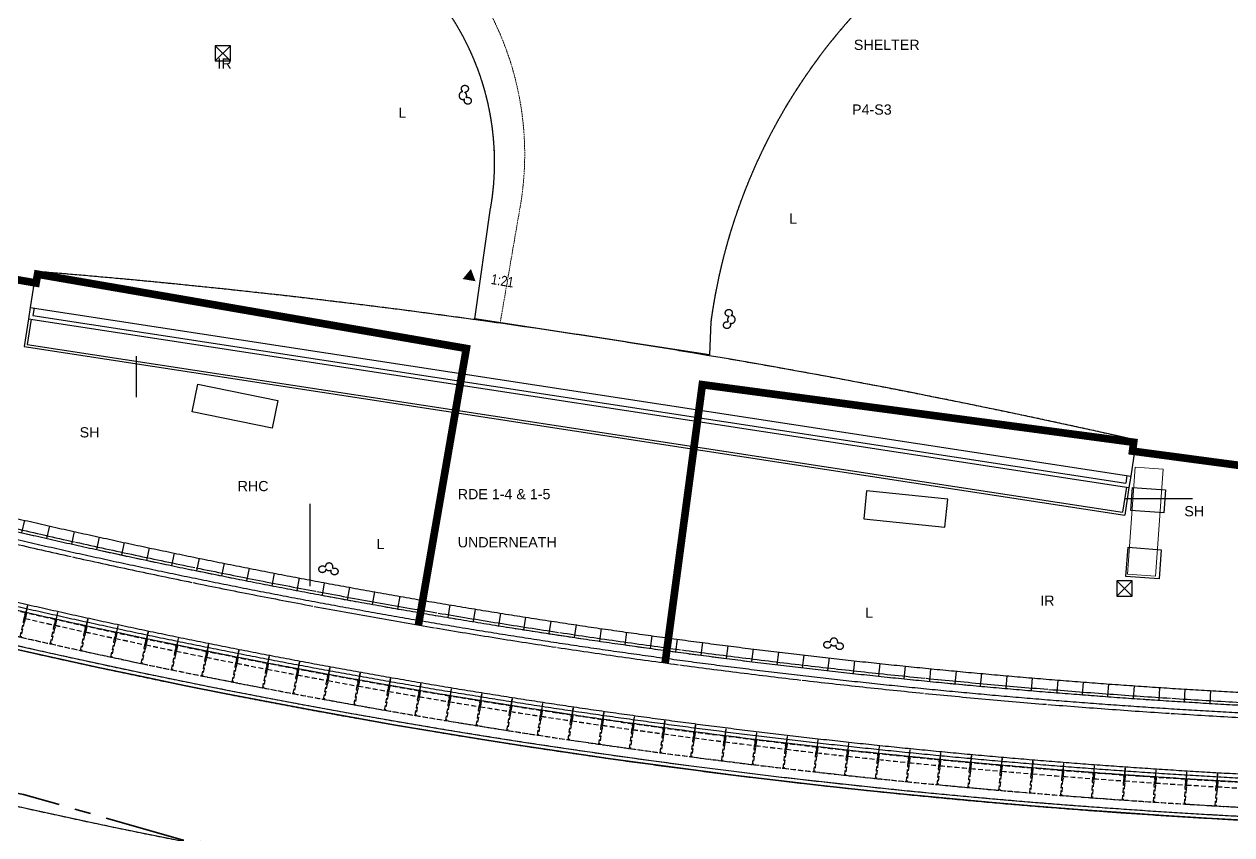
# Model space of a CAD drawing. Header units: millimetres. Extents: x 833576263 to 1668046980, y 817519639 to 1636103653.
# Drawn here: x 834085174 to 834132493, y 817772365 to 817804152 of the extents above; entities that cross this region are included whole.
import ezdxf

# ---------------------------------------------------------------- set-up
doc = ezdxf.new("R2010")
doc.units = ezdxf.units.MM
doc.header["$LTSCALE"] = 100
doc.header["$MEASUREMENT"] = 0
for name, pattern in [('C160$0$DASHED', [19.05, 12.7, -6.35]), ('C160$0$Hidden', [9.525, 6.35, -3.175]), ('R_P_Grid$0$CENTER', [50.8, 31.75, -6.35, 6.35, -6.35]), ('R_site$0$HIDDEN', [9.525, 6.35, -3.175]), ('R_Text for GBP from DLN$0$ACAD_ISO10W100', [18, 12, -3, 0, -3])]:
    doc.linetypes.add(name, pattern=pattern)
doc.layers.get('Defpoints').update_dxf_attribs({"color": 170})
for name, color, linetype in [('C160$0$+C160', 6, 'C160$0$Hidden'), ('C160$0$EVA', 1, 'C160$0$DASHED'), ('R_site$0$000-structure-b', 3, 'Continuous'), ('R_Text for GBP from DLN$0$base plan(mm)$0$DLN040__', 7, 'Continuous'), ('R_Text for GBP from DLN$0$programme(mm)$0$DLN040_1', 7, 'Continuous'), ('T-TITL', 7, 'Continuous'), ('X-REF', 7, 'Continuous')]:
    doc.layers.add(name, color=color, linetype=linetype)
for name, color, linetype, lineweight in [('R_P_Grid$0$RDA9101', 2, 'R_P_Grid$0$CENTER', 35), ('R_P_LG$0$RDA5803', 1, 'Continuous', 20), ('R_site$0$000-Architecture boundary', 2, 'Continuous', 0), ('R_site$0$001-Ventilation-b', 251, 'Continuous', 15), ('R_Text for GBP from DLN$0$000-Slope', 6, 'R_Text for GBP from DLN$0$ACAD_ISO10W100', 18), ('R_WKCD_PARK$0$000-PAV-Concrete-b', 1, 'Continuous', 25), ('R_WKCD_PARK$0$PAV-secondary path-b', 6, 'Continuous', 18)]:
    doc.layers.add(name, color=color, linetype=linetype, lineweight=lineweight)
doc.styles.add('R_Text for GBP from DLN$0$base plan(mm)$0$Standard', font='arial.ttf')
doc.styles.add('R_Text for GBP from DLN$0$base plan(mm)$0$SWIS721 LT', font='swiss.ttf')
doc.styles.add('R_Text for GBP from DLN$0$programme(mm)$0$SWIS721 LT', font='swiss.ttf')
doc.styles.add('R_Text for GBP from DLN$0$W8 sec wkcd', font='swissc.ttf', dxfattribs={"height": 3})
doc.dimstyles.new('R_Text for GBP from DLN$0$base plan(mm)$0$Standard', dxfattribs={"dimtxt": 0.35, "dimasz": 0.2, "dimexe": 0.2, "dimexo": 0.2, "dimgap": 0.09, "dimtad": 0, "dimtoh": 1, "dimdec": 4, "dimzin": 0, "dimdsep": 46, "dimtxsty": 'R_Text for GBP from DLN$0$base plan(mm)$0$Standard', "dimcen": 0.09, "dimadec": 0, "dimazin": 0, "dimtfac": 1, "dimtdec": 4, "dimtofl": 0, "dimtmove": 0, "dimatfit": 3, "dimfxl": 1, "dimtolj": 1, "dimtzin": 0, "dimarcsym": 0})

# ---------------------------------------------------------------- blocks, each defined once
blk = doc.blocks.new('R_P_Grid')
at = {"layer": 'R_P_Grid$0$RDA9101', "flags": 128}
blk.add_lwpolyline([(834400422, 817902331), (834387402.6, 817866709.4), (834384027.5, 817864000), (834374860.2, 817855365.7), (834363294.2, 817844307.5), (834356500.6, 817837623.5), (834356486.5, 817837608.5), (834356028, 817837064.8, 0.0113524), (834348990, 817828511, 0.0013033), (834337547.1, 817813532.7), (834336894.9, 817812501.6, 0.0017352), (834324850.1, 817791585.5), (834321242.5, 817785194.3), (834320157.5, 817783265), (834316164.3, 817775485.7), (834315230.7, 817773739.7), (834310424.4, 817772609.3), (834303594.8, 817771114.9), (834292706.6, 817769903, -0.000919), (834264501.7, 817769460.2, -0.0056297), (834234176.4, 817769259.9, 0.0034014), (834219791.7, 817769228.9, -0.0015748), (834198077.1, 817769102.9, 0.001818), (834177637.5, 817768974.4, -0.0024013), (834152017.4, 817768843.2, 0.0022431), (834140663.6, 817768788.6, -0.0022431), (834131580.4, 817768744.9, -0.022644), (834121606.8, 817769193.6, 0.0146602), (834115514.7, 817769565.3), (834102710.5, 817770971, 0.0098447), (834091359, 817772167.3), (834085152.6, 817773953.6), (834069697.8, 817776969.2), (834069689.3, 817776969), (834061134.2, 817769447.5), (834057833.8, 817769522.5), (834045122, 817776440.8, -0.0348028), (834018856.9, 817796352.3, -0.0353292), (833995554.5, 817819661.6), (833988037.3, 817828964.3), (833985007, 817832721.5), (833977391.7, 817843682.2), (833976567.6, 817844868.7), (833970281.9, 817855496.5), (833969957.4, 818008440.1)], format="xyb", dxfattribs=at)
blk = doc.blocks.new('R_site$0$architecture 2')
at = {"layer": 'R_site$0$000-Architecture boundary', "color": 3, "linetype": 'R_site$0$HIDDEN', "ltscale": 0.5}
for points in [[(834072.714, 817820.406), (834080.716, 817816.831), (834078.886, 817795.172), (834085.641, 817794.002), (834085.7, 817794.347), (834102.5, 817791.436), (834100.622, 817780.597)], [(834110.289, 817779.114), (834111.746, 817790.017), (834128.646, 817787.758), (834128.603, 817787.411), (834137.012, 817786.286), (834136.625, 817776.796)]]:
    blk.add_lwpolyline(points, dxfattribs=at)
at = {"layer": 'R_site$0$000-structure-b'}
for p, q in [((834085.628, 817794.456), (834085.412, 817793.048)), ((834085.411, 817793.046), (834128.531, 817786.43)), ((834128.748, 817787.84), (834128.532, 817786.432))]:
    blk.add_line(p, q, dxfattribs=at)
at = {"layer": 'R_site$0$000-structure-b', "color": 1}
for p, q in [((834085.343, 817792.601), (834085.177, 817791.514)), ((834085.412, 817793.046), (834085.343, 817792.601)), ((834085.343, 817792.601), (834128.463, 817785.985)), ((834085.56, 817793.023), (834085.514, 817792.726)), ((834085.514, 817792.726), (834128.337, 817786.156)), ((834085.447, 817792.585), (834085.296, 817791.596)), ((834085.177, 817791.514), (834128.296, 817784.898)), ((834085.296, 817791.596), (834128.207, 817785.013)), ((834128.383, 817786.453), (834128.337, 817786.156)), ((834128.359, 817786.001), (834128.207, 817785.013)), ((834128.463, 817785.985), (834128.296, 817784.898)), ((834128.531, 817786.43), (834128.463, 817785.985))]:
    blk.add_line(p, q, dxfattribs=at)
at = {"layer": 'R_site$0$000-structure-b'}
blk.add_arc((834060.597, 817487.475), 308, 77.21653, 85.33854, dxfattribs=at)
at = {"layer": 'R_site$0$001-Ventilation-b'}
for points in [[(834095.111, 817789.39), (834094.891, 817788.313), (834091.755, 817788.954), (834091.976, 817790.031)], [(834129.804, 817786.698), (834129.499, 817782.509), (834128.402, 817782.589), (834128.707, 817786.777)], [(834121.365, 817785.522), (834121.252, 817784.428), (834118.069, 817784.757), (834118.182, 817785.851)]]:
    blk.add_lwpolyline(points, close=True, dxfattribs=at)
blk = doc.blocks.new('R_site')
at = {"xscale": 1000, "yscale": 1000, "zscale": 1000}
blk.add_blockref('R_site$0$architecture 2', (0, 0), dxfattribs=at)
blk = doc.blocks.new('R_WKCD_PARK')
at = {"layer": 'Defpoints'}
for points in [[(833955668, 817994334), (833955618, 817879824), (833955722, 817865438), (833956590, 817853630, 0.118446), (833959114, 817845730, 0.022563), (833976131, 817820318, 0.150268), (833991721, 817808776, 0.0852), (834018736, 817804167, 0.061119), (834043876, 817807277, -0.46092), (834055521, 817798987, 0.31719), (834075122, 817775842, 0.09515), (834184419, 817768828, 0.2774), (834239090, 817811861), (834242392, 817820559, -0.510377), (834255055, 817823984)], [(834183667, 817774781, -0.09515), (834076628, 817781650, -0.220431), (834063432, 817792491, -0.264689), (834064805, 817812539, -0.098357), (834067029, 817814779, 0.140841), (834072196, 817820936), (834089614, 817860110, -0.147837), (834100578, 817872816, -0.410901), (834111707, 817870393, 0.031692), (834114287, 817866928, 0.252242), (834125770, 817862431, -0.125686), (834129746, 817861915), (834135114, 817859776), (834142622, 817855048), (834145562, 817859914), (834128702, 817870086, -0.390962), (834117887, 817872026, -0.013137), (834117027, 817873227, -0.385183), (834118544, 817883988, 0.012387)]]:
    blk.add_lwpolyline(points, format="xyb", dxfattribs=at)
at = {"layer": 'R_WKCD_PARK$0$000-PAV-Concrete-b'}
for radius, start in [(284216, 255.45738), (284366, 255.45739), (291766, 256.87242)]:
    blk.add_arc((834148033, 818056905), radius, start, 277.19872, dxfattribs=at)
at = {"layer": 'R_WKCD_PARK$0$PAV-secondary path-b', "flags": 128}
blk.add_lwpolyline([(834112080, 817792476), (834112031, 817791187), (834102827, 817792600), (834103452, 817796937)], dxfattribs=at)
at = {"layer": 'R_WKCD_PARK$0$PAV-secondary path-b'}
for centre, radius, start, end in [((834134288, 817789467), 22412, 115.7656, 172.2851), ((834093105, 817798726), 10500, 350.1866, 44.974), ((834148033, 818056905), 279866, 256.44565, 268.30456), ((834148033, 818056905), 282866, 256.44565, 268.30456)]:
    blk.add_arc(centre, radius, start, end, dxfattribs=at)
blk = doc.blocks.new('R_P_LG')
at = {"layer": 'R_P_LG$0$RDA5803'}
for points in [[(833955668.2659, 817994334.2822), (833955618.0015, 817879824.4572), (833955722.2455, 817865438.2868), (833956590.2239, 817853629.8433, 0.1184459385), (833959113.5841, 817845729.7381, 0.0225632156), (833976130.963, 817820318.1126, 0.1502681887), (833991720.9272, 817808776.1799, 0.0852004191), (834018736.4937, 817804166.6685, 0.0611192787), (834043875.864, 817807276.5457, -0.4609204381), (834055520.7349, 817798987.2375, 0.3171904999), (834075121.6293, 817775842.1837, 0.095150065), (834184418.5957, 817768828.0059, 0.2773997467), (834239089.967, 817811860.5235), (834242391.5219, 817820558.6619, -0.5103769205), (834255055.265, 817823984.446)], [(834183666.729, 817774780.7109, -0.095150065), (834076628.2291, 817781649.9506, -0.220430541), (834063432.364, 817792490.8935, -0.2646892807), (834064805.311, 817812539.3987, -0.0983572146), (834067029.4433, 817814778.8374, 0.1408408976), (834072196.345, 817820935.5122), (834089614.1981, 817860110.2634, -0.1478366909), (834100577.8317, 817872816.296, -0.4109005282), (834111707.1207, 817870392.8812, 0.031691708), (834114287.1147, 817866927.814, 0.2522417272), (834125770.0064, 817862431.157, -0.1256855543), (834129745.5165, 817861914.9436), (834135113.5119, 817859775.9643), (834142622.3979, 817855047.5612), (834145562.149, 817859914.092), (834128702.0772, 817870085.6929, -0.3909616488), (834117887.1336, 817872026.3361, -0.013137308), (834117026.993, 817873227.1241, -0.3851828251), (834118543.6819, 817883988.3187, 0.0123866448)]]:
    blk.add_lwpolyline(points, format="xyb", dxfattribs=at)
blk = doc.blocks.new('C160$0$A$C4AD84712')
at = {"layer": 'C160$0$+C160', "ltscale": 0.0003}
for p, q in [((834085.217, 817780.846), (834086.353, 817780.587)), ((834085.218, 817780.85), (834086.354, 817780.592)), ((834086.398, 817780.58), (834087.535, 817780.326)), ((834086.399, 817780.584), (834087.536, 817780.33)), ((834087.581, 817780.319), (834088.719, 817780.07)), ((834087.582, 817780.323), (834088.72, 817780.074)), ((834088.764, 817780.063), (834089.904, 817779.819)), ((834088.765, 817780.067), (834089.905, 817779.823)), ((834089.949, 817779.812), (834091.089, 817779.573)), ((834089.95, 817779.816), (834091.09, 817779.577)), ((834091.135, 817779.566), (834092.276, 817779.332)), ((834091.136, 817779.57), (834092.277, 817779.336)), ((834092.322, 817779.329), (834093.465, 817779.1)), ((834092.322, 817779.325), (834093.464, 817779.096)), ((834093.509, 817779.089), (834094.653, 817778.865)), ((834093.51, 817779.094), (834094.653, 817778.869)), ((834094.698, 817778.859), (834095.842, 817778.639)), ((834094.699, 817778.863), (834095.843, 817778.643)), ((834095.888, 817778.633), (834097.033, 817778.418)), ((834095.889, 817778.637), (834097.034, 817778.423)), ((834097.079, 817778.417), (834098.225, 817778.207)), ((834097.079, 817778.413), (834098.225, 817778.203)), ((834098.27, 817778.197), (834099.417, 817777.992)), ((834098.271, 817778.202), (834099.418, 817777.997)), ((834099.463, 817777.991), (834100.611, 817777.791)), ((834099.463, 817777.987), (834100.61, 817777.787)), ((834100.656, 817777.782), (834101.805, 817777.587)), ((834100.657, 817777.786), (834101.805, 817777.591)), ((834101.85, 817777.582), (834103, 817777.391)), ((834101.851, 817777.586), (834103.001, 817777.396)), ((834103.046, 817777.391), (834104.197, 817777.206)), ((834103.046, 817777.387), (834104.196, 817777.201)), ((834104.242, 817777.201), (834105.393, 817777.021)), ((834104.242, 817777.197), (834105.393, 817777.016)), ((834105.438, 817777.012), (834106.59, 817776.837)), ((834105.439, 817777.016), (834106.591, 817776.841)), ((834106.636, 817776.832), (834107.788, 817776.662)), ((834106.637, 817776.837), (834107.789, 817776.666)), ((834107.834, 817776.658), (834108.987, 817776.492)), ((834107.835, 817776.662), (834108.988, 817776.497)), ((834109.033, 817776.489), (834110.187, 817776.328)), ((834109.034, 817776.493), (834110.188, 817776.332)), ((834110.233, 817776.324), (834111.388, 817776.169)), ((834110.234, 817776.329), (834111.388, 817776.173)), ((834111.433, 817776.165), (834112.589, 817776.014)), ((834111.434, 817776.17), (834112.589, 817776.019)), ((834112.635, 817776.016), (834113.791, 817775.87)), ((834112.635, 817776.011), (834113.79, 817775.865)), ((834113.836, 817775.862), (834114.993, 817775.722)), ((834113.837, 817775.867), (834114.993, 817775.726)), ((834115.039, 817775.723), (834116.196, 817775.587)), ((834115.039, 817775.719), (834116.196, 817775.583)), ((834116.242, 817775.584), (834117.4, 817775.454)), ((834116.242, 817775.58), (834117.399, 817775.449)), ((834117.445, 817775.447), (834118.603, 817775.321)), ((834117.446, 817775.451), (834118.604, 817775.325)), ((834118.649, 817775.318), (834119.808, 817775.197)), ((834118.65, 817775.323), (834119.809, 817775.202)), ((834119.854, 817775.195), (834121.013, 817775.079)), ((834119.855, 817775.2), (834121.014, 817775.084)), ((834121.059, 817775.077), (834122.219, 817774.966)), ((834121.06, 817775.082), (834122.219, 817774.971)), ((834122.265, 817774.969), (834123.426, 817774.863)), ((834122.265, 817774.965), (834123.425, 817774.859)), ((834123.471, 817774.857), (834124.632, 817774.756)), ((834123.472, 817774.861), (834124.632, 817774.76)), ((834124.678, 817774.759), (834125.839, 817774.663)), ((834124.678, 817774.755), (834125.839, 817774.658)), ((834125.885, 817774.662), (834127.047, 817774.57)), ((834125.885, 817774.657), (834127.046, 817774.566)), ((834127.092, 817774.565), (834128.254, 817774.479)), ((834127.093, 817774.569), (834128.254, 817774.483)), ((834128.3, 817774.482), (834129.463, 817774.401)), ((834128.3, 817774.478), (834129.462, 817774.397)), ((834129.508, 817774.396), (834130.671, 817774.32)), ((834129.509, 817774.401), (834130.671, 817774.324)), ((834130.717, 817774.324), (834131.88, 817774.253)), ((834130.717, 817774.32), (834131.88, 817774.248)), ((834131.926, 817774.253), (834133.089, 817774.186)), ((834131.926, 817774.248), (834133.089, 817774.182))]:
    blk.add_line(p, q, dxfattribs=at)
blk.add_lwpolyline([(834234.945, 817820.178, -0.305475), (834183.604, 817775.277, -0.09515), (834076.754, 817782.134, -0.463376), (834063.629, 817809.364, -0.463376)], format="xyb", dxfattribs=at)
blk.add_lwpolyline([(834234.945, 817820.178, -0.305475), (834183.604, 817775.277, -0.09515), (834076.754, 817782.134, -0.463376), (834063.629, 817809.364, -0.463376)], format="xyb", dxfattribs=at)
for points in [[(834083.997, 817780.989), (834083.858, 817780.392), (834085.015, 817780.123), (834085.152, 817780.721), (834085.142, 817780.723), (834085.221, 817781.068), (834084.087, 817781.331), (834084.007, 817780.987)], [(834085.178, 817780.718), (834085.041, 817780.12), (834086.199, 817779.856), (834086.334, 817780.455), (834086.324, 817780.457), (834086.402, 817780.802), (834085.266, 817781.06), (834085.187, 817780.716)], [(834086.36, 817780.452), (834086.226, 817779.853), (834087.384, 817779.594), (834087.517, 817780.193), (834087.507, 817780.196), (834087.583, 817780.541), (834086.446, 817780.794), (834086.369, 817780.449)], [(834087.543, 817780.19), (834087.411, 817779.591), (834088.571, 817779.337), (834088.701, 817779.937), (834088.691, 817779.939), (834088.766, 817780.284), (834087.628, 817780.533), (834087.552, 817780.188)], [(834088.727, 817779.934), (834088.598, 817779.334), (834089.759, 817779.086), (834089.886, 817779.686), (834089.876, 817779.688), (834089.95, 817780.034), (834088.81, 817780.277), (834088.736, 817779.932)], [(834089.912, 817779.683), (834089.786, 817779.083), (834090.948, 817778.839), (834091.072, 817779.44), (834091.063, 817779.442), (834091.134, 817779.788), (834089.994, 817780.027), (834089.922, 817779.681)], [(834091.098, 817779.437), (834090.975, 817778.836), (834092.138, 817778.597), (834092.26, 817779.199), (834092.25, 817779.201), (834092.32, 817779.547), (834091.179, 817779.781), (834091.108, 817779.435)], [(834092.285, 817779.196), (834092.165, 817778.594), (834093.329, 817778.361), (834093.448, 817778.963), (834093.438, 817778.965), (834093.507, 817779.311), (834092.365, 817779.54), (834092.295, 817779.194)], [(834093.474, 817778.96), (834093.356, 817778.358), (834094.52, 817778.129), (834094.637, 817778.732), (834094.628, 817778.734), (834094.695, 817779.08), (834093.552, 817779.305), (834093.484, 817778.958)], [(834094.663, 817778.729), (834094.547, 817778.127), (834095.713, 817777.903), (834095.828, 817778.506), (834095.818, 817778.508), (834095.884, 817778.855), (834094.739, 817779.074), (834094.673, 817778.727)], [(834095.853, 817778.504), (834095.74, 817777.901), (834096.907, 817777.682), (834097.019, 817778.285), (834097.009, 817778.287), (834097.073, 817778.634), (834095.928, 817778.849), (834095.863, 817778.502)], [(834097.045, 817778.283), (834096.934, 817777.679), (834098.102, 817777.466), (834098.211, 817778.069), (834098.201, 817778.071), (834098.264, 817778.419), (834097.118, 817778.629), (834097.054, 817778.281)], [(834098.237, 817778.067), (834098.129, 817777.463), (834099.298, 817777.255), (834099.404, 817777.859), (834099.394, 817777.861), (834099.456, 817778.209), (834098.309, 817778.413), (834098.247, 817778.066)], [(834099.43, 817777.857), (834099.325, 817777.253), (834100.494, 817777.049), (834100.598, 817777.653), (834100.588, 817777.655), (834100.648, 817778.003), (834099.5, 817778.203), (834099.44, 817777.855)], [(834100.624, 817777.652), (834100.521, 817777.047), (834101.692, 817776.848), (834101.793, 817777.453), (834101.783, 817777.455), (834101.842, 817777.803), (834100.693, 817777.998), (834100.634, 817777.65)], [(834101.819, 817777.451), (834101.719, 817776.846), (834102.89, 817776.652), (834102.989, 817777.258), (834102.979, 817777.26), (834103.036, 817777.608), (834101.886, 817777.798), (834101.829, 817777.45)], [(834103.015, 817777.256), (834102.917, 817776.651), (834104.089, 817776.462), (834104.185, 817777.068), (834104.175, 817777.069), (834104.231, 817777.418), (834103.081, 817777.603), (834103.024, 817777.255)], [(834104.211, 817777.066), (834104.116, 817776.46), (834105.289, 817776.276), (834105.383, 817776.883), (834105.373, 817776.884), (834105.427, 817777.233), (834104.276, 817777.414), (834104.221, 817777.065)], [(834105.408, 817776.881), (834105.316, 817776.275), (834106.49, 817776.096), (834106.581, 817776.703), (834106.571, 817776.704), (834106.623, 817777.054), (834105.471, 817777.229), (834105.418, 817776.88)], [(834106.606, 817776.702), (834106.517, 817776.095), (834107.691, 817775.921), (834107.779, 817776.528), (834107.77, 817776.53), (834107.821, 817776.879), (834106.668, 817777.05), (834106.616, 817776.7)], [(834107.805, 817776.527), (834107.718, 817775.92), (834108.893, 817775.751), (834108.979, 817776.359), (834108.969, 817776.36), (834109.019, 817776.71), (834107.865, 817776.875), (834107.815, 817776.526)], [(834109.005, 817776.358), (834108.92, 817775.75), (834110.096, 817775.586), (834110.179, 817776.194), (834110.169, 817776.195), (834110.217, 817776.545), (834109.064, 817776.706), (834109.015, 817776.356)], [(834110.205, 817776.193), (834110.123, 817775.585), (834111.3, 817775.427), (834111.38, 817776.035), (834111.37, 817776.036), (834111.417, 817776.386), (834110.262, 817776.542), (834110.215, 817776.192)], [(834111.406, 817776.034), (834111.327, 817775.426), (834112.504, 817775.272), (834112.582, 817775.881), (834112.572, 817775.882), (834112.617, 817776.232), (834111.462, 817776.383), (834111.416, 817776.033)], [(834112.608, 817775.88), (834112.531, 817775.271), (834113.709, 817775.123), (834113.784, 817775.732), (834113.774, 817775.733), (834113.818, 817776.083), (834112.662, 817776.229), (834112.618, 817775.879)], [(834113.81, 817775.731), (834113.736, 817775.122), (834114.915, 817774.978), (834114.987, 817775.588), (834114.977, 817775.589), (834115.019, 817775.94), (834113.863, 817776.08), (834113.82, 817775.73)], [(834115.013, 817775.587), (834114.942, 817774.978), (834116.121, 817774.839), (834116.191, 817775.449), (834116.181, 817775.45), (834116.221, 817775.801), (834115.064, 817775.937), (834115.023, 817775.586)], [(834116.217, 817775.448), (834116.148, 817774.839), (834117.327, 817774.705), (834117.395, 817775.315), (834117.385, 817775.316), (834117.424, 817775.667), (834116.266, 817775.798), (834116.227, 817775.447)], [(834117.421, 817775.315), (834117.355, 817774.705), (834118.535, 817774.577), (834118.6, 817775.187), (834118.59, 817775.188), (834118.627, 817775.539), (834117.469, 817775.665), (834117.431, 817775.314)], [(834118.626, 817775.187), (834118.562, 817774.576), (834119.743, 817774.453), (834119.805, 817775.063), (834119.795, 817775.064), (834119.831, 817775.416), (834118.672, 817775.537), (834118.636, 817775.186)], [(834119.831, 817775.063), (834119.77, 817774.453), (834120.951, 817774.335), (834121.011, 817774.945), (834121.001, 817774.946), (834121.035, 817775.298), (834119.876, 817775.414), (834119.841, 817775.062)], [(834121.037, 817774.945), (834120.978, 817774.335), (834122.16, 817774.221), (834122.217, 817774.832), (834122.207, 817774.833), (834122.24, 817775.185), (834121.08, 817775.296), (834121.047, 817774.944)], [(834122.243, 817774.832), (834122.187, 817774.222), (834123.369, 817774.113), (834123.424, 817774.724), (834123.414, 817774.725), (834123.445, 817775.077), (834122.285, 817775.183), (834122.253, 817774.832)], [(834123.45, 817774.725), (834123.396, 817774.114), (834124.579, 817774.01), (834124.631, 817774.622), (834124.621, 817774.623), (834124.651, 817774.975), (834123.49, 817775.076), (834123.46, 817774.724)], [(834124.657, 817774.622), (834124.606, 817774.011), (834125.789, 817773.913), (834125.838, 817774.524), (834125.829, 817774.525), (834125.857, 817774.877), (834124.696, 817774.973), (834124.667, 817774.621)], [(834125.864, 817774.525), (834125.816, 817773.913), (834127, 817773.82), (834127.046, 817774.432), (834127.037, 817774.433), (834127.063, 817774.785), (834125.902, 817774.876), (834125.874, 817774.524)], [(834127.072, 817774.433), (834127.027, 817773.821), (834128.211, 817773.733), (834128.255, 817774.345), (834128.245, 817774.345), (834128.27, 817774.698), (834127.108, 817774.784), (834127.082, 817774.432)], [(834128.281, 817774.345), (834128.238, 817773.733), (834129.422, 817773.651), (834129.464, 817774.263), (834129.454, 817774.263), (834129.478, 817774.616), (834128.315, 817774.697), (834128.291, 817774.345)], [(834129.49, 817774.264), (834129.449, 817773.651), (834130.634, 817773.574), (834130.673, 817774.186), (834130.663, 817774.187), (834130.685, 817774.539), (834129.523, 817774.615), (834129.499, 817774.263)], [(834130.699, 817774.187), (834130.661, 817773.574), (834131.846, 817773.502), (834131.882, 817774.114), (834131.872, 817774.115), (834131.893, 817774.467), (834130.73, 817774.539), (834130.709, 817774.186)], [(834131.908, 817774.115), (834131.873, 817773.503), (834133.058, 817773.435), (834133.092, 817774.048), (834133.082, 817774.048), (834133.101, 817774.401), (834131.938, 817774.467), (834131.918, 817774.115)]]:
    blk.add_lwpolyline(points, close=True, dxfattribs=at)
blk = doc.blocks.new('C160')
at = {"layer": 'C160$0$+C160'}
for p, q in [((834092.662, 817803.307), (834093.262, 817802.707)), ((834092.662, 817802.707), (834093.262, 817803.307)), ((834085.628, 817794.456), (834085.412, 817793.048)), ((834085.343, 817792.601), (834085.177, 817791.514)), ((834085.412, 817793.046), (834085.343, 817792.601)), ((834085.343, 817792.601), (834128.463, 817785.985)), ((834085.411, 817793.046), (834128.531, 817786.43)), ((834085.56, 817793.023), (834085.514, 817792.726)), ((834085.514, 817792.726), (834128.337, 817786.156)), ((834085.447, 817792.585), (834085.296, 817791.596)), ((834085.177, 817791.514), (834128.296, 817784.898)), ((834085.296, 817791.596), (834128.207, 817785.013)), ((834128.748, 817787.84), (834128.532, 817786.432)), ((834128.383, 817786.453), (834128.337, 817786.156)), ((834128.359, 817786.001), (834128.207, 817785.013)), ((834128.463, 817785.985), (834128.296, 817784.898)), ((834128.531, 817786.43), (834128.463, 817785.985)), ((834127.986, 817782.33), (834128.586, 817781.73)), ((834127.986, 817781.73), (834128.586, 817782.33))]:
    blk.add_line(p, q, dxfattribs=at)
for points in [[(834139.663, 817774.163, -0.05179), (834081.738, 817781.918, -0.004312), (834077.005, 817783.102, -0.465643), (834064.6, 817809.113, -0.132801)], [(834076.628, 817781.65, 0.09515), (834183.667, 817774.781, 0.334335), (834236.752, 817826.353), (834240.63, 817851.251, 0.029613), (834244.01, 817886.594, 0.029613)], [(834139.176, 817774.325, -0.05031), (834082.93, 817781.783, -0.005214), (834077.061, 817783.239, -0.465803), (834064.755, 817809.026, -0.195057)], [(834064.9, 817808.96, 0.465803), (834077.101, 817783.394, 0.005214), (834082.966, 817781.939, 0.05031), (834139.181, 817774.485, 0.038514)], [(834076.666, 817781.795, 0.09515), (834183.648, 817774.93, 0.334335), (834236.603, 817826.376, 0.313321)]]:
    blk.add_lwpolyline(points, format="xyb", dxfattribs=at)
for points in [[(834140.885, 817805.344, 0.369244), (834124.546, 817809.651, 0.251737), (834112.08, 817792.476), (834112.031, 817791.187), (834102.827, 817792.6), (834103.452, 817796.937, 0.243715), (834100.533, 817806.148, -0.166373), (834086.767, 817834.271, 0.495966), (834085.388, 817835.068), (834081.961, 817833.634, 0.191214), (834080.906, 817832.602), (834067.525, 817802.533, 0.236755), (834067.939, 817793.575, 0.204218), (834077.758, 817786.006, 0.004312), (834082.441, 817784.834, 0.05179), (834139.752, 817777.162, 0.038828), (834183.103, 817779.245, 0.139726), (834211.858, 817791.515, 0.684982), (834211.001, 817794.177, -0.05726), (834202.554, 817795.651, 0.227409), (834198.284, 817794.962, -0.4147)], [(834206.649, 817794.18, 0.028607), (834210.972, 817793.678, -0.684982), (834211.543, 817791.903, -0.139726), (834183.04, 817779.741, -0.038828), (834139.767, 817777.661, -0.05179), (834082.558, 817785.32, -0.004312), (834077.884, 817786.49, -0.204218), (834068.375, 817793.819, -0.236755), (834067.981, 817802.329), (834071.766, 817810.834, 1), (834071.309, 817811.037), (834067.525, 817802.533, 0.236755), (834067.939, 817793.575, 0.204218), (834077.758, 817786.006, 0.004312), (834082.441, 817784.834, 0.05179), (834139.752, 817777.162, 0.038828), (834183.103, 817779.245, 0.139726), (834211.858, 817791.515, 0.684982), (834211.001, 817794.177, -0.028607), (834206.735, 817794.672, 1)], [(834067.525, 817802.533, 0.236755), (834067.939, 817793.575, 0.204218), (834077.758, 817786.006, 0.004312), (834082.441, 817784.834, 0.05179), (834139.752, 817777.162, 0.038828), (834183.103, 817779.245, 0.139726), (834211.858, 817791.515), (834212.047, 817791.281, -0.139726), (834183.14, 817778.948, -0.038828), (834139.743, 817776.862, -0.05179), (834082.371, 817784.542, -0.004312), (834077.683, 817785.715, -0.204218), (834067.678, 817793.428, -0.236755), (834067.251, 817802.655)]]:
    blk.add_lwpolyline(points, format="xyb", close=True, dxfattribs=at)
at = {"layer": 'C160$0$+C160', "const_width": 0.3}
for points in [[(834072.714, 817820.406), (834080.716, 817816.831), (834078.886, 817795.172), (834085.641, 817794.002), (834085.7, 817794.347), (834102.5, 817791.436), (834100.622, 817780.597)], [(834110.289, 817779.114), (834111.746, 817790.017), (834128.646, 817787.758), (834128.603, 817787.411), (834137.012, 817786.286), (834136.625, 817776.796)]]:
    blk.add_lwpolyline(points, dxfattribs=at)
at = {"layer": 'C160$0$+C160'}
for points in [[(834093.262, 817803.307), (834092.662, 817803.307), (834092.662, 817802.707), (834093.262, 817802.707)], [(834091.755, 817788.954), (834091.976, 817790.031), (834095.111, 817789.39), (834094.891, 817788.313)], [(834129.896, 817785.889), (834129.83, 817784.991), (834128.534, 817785.086), (834128.599, 817785.983)], [(834121.252, 817784.428), (834121.365, 817785.522), (834118.182, 817785.851), (834118.069, 817784.757)], [(834129.725, 817783.545), (834129.642, 817782.398), (834128.345, 817782.492), (834128.428, 817783.639)], [(834128.586, 817782.33), (834127.986, 817782.33), (834127.986, 817781.73), (834128.586, 817781.73)], [(834085.194, 817780.801), (834085.175, 817780.806), (834085.217, 817780.994), (834085.237, 817780.989)], [(834086.376, 817780.535), (834086.356, 817780.54), (834086.398, 817780.728), (834086.418, 817780.723)], [(834087.558, 817780.274), (834087.539, 817780.278), (834087.58, 817780.467), (834087.599, 817780.462)], [(834088.742, 817780.018), (834088.722, 817780.022), (834088.763, 817780.211), (834088.782, 817780.206)], [(834089.927, 817779.767), (834089.907, 817779.771), (834089.947, 817779.96), (834089.966, 817779.956)], [(834091.113, 817779.521), (834091.093, 817779.525), (834091.132, 817779.714), (834091.152, 817779.71)], [(834092.3, 817779.28), (834092.28, 817779.284), (834092.318, 817779.473), (834092.338, 817779.469)], [(834093.488, 817779.044), (834093.468, 817779.048), (834093.505, 817779.237), (834093.525, 817779.233)], [(834094.677, 817778.813), (834094.657, 817778.817), (834094.693, 817779.006), (834094.713, 817779.003)], [(834095.867, 817778.588), (834095.847, 817778.591), (834095.882, 817778.781), (834095.902, 817778.777)], [(834097.058, 817778.367), (834097.038, 817778.371), (834097.073, 817778.56), (834097.092, 817778.557)], [(834098.249, 817778.152), (834098.23, 817778.155), (834098.264, 817778.345), (834098.283, 817778.341)], [(834099.442, 817777.941), (834099.422, 817777.945), (834099.455, 817778.135), (834099.475, 817778.131)], [(834100.636, 817777.736), (834100.616, 817777.739), (834100.648, 817777.929), (834100.668, 817777.926)], [(834101.83, 817777.536), (834101.81, 817777.539), (834101.842, 817777.729), (834101.862, 817777.726)], [(834103.026, 817777.341), (834103.006, 817777.344), (834103.036, 817777.534), (834103.056, 817777.531)], [(834104.222, 817777.151), (834104.202, 817777.154), (834104.232, 817777.344), (834104.252, 817777.341)], [(834105.419, 817776.966), (834105.399, 817776.969), (834105.428, 817777.159), (834105.448, 817777.156)], [(834106.616, 817776.786), (834106.597, 817776.789), (834106.625, 817776.98), (834106.645, 817776.977)], [(834107.815, 817776.612), (834107.795, 817776.614), (834107.823, 817776.805), (834107.842, 817776.802)], [(834109.014, 817776.442), (834108.994, 817776.445), (834109.021, 817776.636), (834109.041, 817776.633)], [(834110.214, 817776.278), (834110.194, 817776.281), (834110.22, 817776.472), (834110.24, 817776.469)], [(834111.415, 817776.119), (834111.395, 817776.121), (834111.42, 817776.312), (834111.44, 817776.31)], [(834112.616, 817775.965), (834112.596, 817775.967), (834112.62, 817776.158), (834112.64, 817776.156)], [(834113.818, 817775.816), (834113.798, 817775.818), (834113.822, 817776.009), (834113.841, 817776.007)], [(834115.021, 817775.672), (834115.001, 817775.674), (834115.023, 817775.866), (834115.043, 817775.863)], [(834116.224, 817775.533), (834116.204, 817775.536), (834116.226, 817775.727), (834116.246, 817775.725)], [(834117.428, 817775.4), (834117.408, 817775.402), (834117.429, 817775.594), (834117.448, 817775.591)], [(834118.632, 817775.272), (834118.612, 817775.274), (834118.632, 817775.465), (834118.652, 817775.463)], [(834119.837, 817775.148), (834119.817, 817775.15), (834119.836, 817775.342), (834119.856, 817775.34)], [(834121.042, 817775.03), (834121.022, 817775.032), (834121.041, 817775.224), (834121.061, 817775.222)], [(834122.248, 817774.917), (834122.228, 817774.919), (834122.246, 817775.111), (834122.266, 817775.109)], [(834123.454, 817774.81), (834123.435, 817774.811), (834123.451, 817775.003), (834123.471, 817775.002)], [(834124.661, 817774.707), (834124.641, 817774.709), (834124.657, 817774.901), (834124.677, 817774.899)], [(834125.869, 817774.61), (834125.849, 817774.611), (834125.864, 817774.804), (834125.884, 817774.802)], [(834127.076, 817774.518), (834127.056, 817774.519), (834127.071, 817774.711), (834127.09, 817774.71)], [(834128.284, 817774.431), (834128.264, 817774.432), (834128.278, 817774.624), (834128.298, 817774.623)], [(834129.493, 817774.349), (834129.473, 817774.35), (834129.485, 817774.542), (834129.505, 817774.541)], [(834130.701, 817774.272), (834130.681, 817774.273), (834130.693, 817774.466), (834130.713, 817774.464)], [(834131.91, 817774.2), (834131.89, 817774.202), (834131.901, 817774.394), (834131.921, 817774.393)]]:
    blk.add_lwpolyline(points, close=True, dxfattribs=at)
for points in [[(834085.188, 817784.699), (834085.076, 817784.212)], [(834086.163, 817784.476), (834086.052, 817783.989)], [(834087.139, 817784.257), (834087.03, 817783.769)], [(834088.115, 817784.04), (834088.008, 817783.552)], [(834089.092, 817783.828), (834088.987, 817783.339)], [(834090.07, 817783.618), (834089.966, 817783.129)], [(834091.049, 817783.413), (834090.947, 817782.923)], [(834092.028, 817783.21), (834091.928, 817782.721)], [(834093.008, 817783.012), (834092.909, 817782.521)], [(834093.989, 817782.816), (834093.892, 817782.326)], [(834094.97, 817782.625), (834094.875, 817782.134)], [(834095.952, 817782.437), (834095.859, 817781.945)], [(834096.935, 817782.252), (834096.844, 817781.76)], [(834097.919, 817782.071), (834097.829, 817781.579)], [(834098.903, 817781.893), (834098.815, 817781.401)], [(834099.887, 817781.719), (834099.801, 817781.227)], [(834085.237, 817780.989), (834085.317, 817781.343), (834085.298, 817781.348), (834085.217, 817780.994)], [(834100.873, 817781.548), (834100.788, 817781.056)], [(834101.859, 817781.381), (834101.776, 817780.888)], [(834086.418, 817780.723), (834086.497, 817781.078), (834086.477, 817781.082), (834086.398, 817780.728)], [(834087.599, 817780.462), (834087.677, 817780.817), (834087.657, 817780.821), (834087.58, 817780.467)], [(834102.845, 817781.218), (834102.764, 817780.725)], [(834103.832, 817781.058), (834103.753, 817780.564)], [(834104.82, 817780.902), (834104.743, 817780.408)], [(834088.782, 817780.206), (834088.858, 817780.561), (834088.839, 817780.565), (834088.763, 817780.211)], [(834089.966, 817779.956), (834090.041, 817780.311), (834090.021, 817780.315), (834089.947, 817779.96)], [(834105.808, 817780.749), (834105.733, 817780.254)], [(834106.797, 817780.599), (834106.723, 817780.105)], [(834107.786, 817780.453), (834107.714, 817779.959)], [(834108.776, 817780.311), (834108.706, 817779.816)], [(834091.152, 817779.71), (834091.224, 817780.065), (834091.205, 817780.069), (834091.132, 817779.714)], [(834092.338, 817779.469), (834092.409, 817779.825), (834092.39, 817779.829), (834092.318, 817779.473)], [(834109.766, 817780.172), (834109.698, 817779.677)], [(834110.757, 817780.037), (834110.691, 817779.542)], [(834111.749, 817779.905), (834111.684, 817779.41)], [(834093.525, 817779.233), (834093.595, 817779.589), (834093.575, 817779.593), (834093.505, 817779.237)], [(834094.713, 817779.003), (834094.781, 817779.359), (834094.762, 817779.363), (834094.693, 817779.006)], [(834112.74, 817779.777), (834112.677, 817779.281)], [(834113.733, 817779.653), (834113.671, 817779.157)], [(834114.725, 817779.532), (834114.666, 817779.035)], [(834115.718, 817779.414), (834115.66, 817778.918)], [(834095.902, 817778.777), (834095.969, 817779.134), (834095.949, 817779.137), (834095.882, 817778.781)], [(834097.092, 817778.557), (834097.158, 817778.914), (834097.138, 817778.917), (834097.073, 817778.56)], [(834116.712, 817779.3), (834116.656, 817778.804)], [(834117.706, 817779.19), (834117.651, 817778.693)], [(834118.7, 817779.083), (834118.647, 817778.586)], [(834119.695, 817778.98), (834119.644, 817778.483)], [(834120.69, 817778.881), (834120.641, 817778.383)], [(834098.283, 817778.341), (834098.347, 817778.699), (834098.327, 817778.702), (834098.264, 817778.345)], [(834099.475, 817778.131), (834099.537, 817778.489), (834099.518, 817778.492), (834099.455, 817778.135)], [(834121.685, 817778.784), (834121.638, 817778.287)], [(834122.681, 817778.692), (834122.635, 817778.194)], [(834123.677, 817778.603), (834123.633, 817778.105)], [(834124.673, 817778.518), (834124.631, 817778.019)], [(834125.67, 817778.436), (834125.63, 817777.937)], [(834100.668, 817777.926), (834100.729, 817778.284), (834100.709, 817778.287), (834100.648, 817777.929)], [(834101.862, 817777.726), (834101.921, 817778.084), (834101.901, 817778.087), (834101.842, 817777.729)], [(834126.667, 817778.357), (834126.628, 817777.859)], [(834127.664, 817778.283), (834127.627, 817777.784)], [(834128.661, 817778.212), (834128.627, 817777.713)], [(834129.659, 817778.144), (834129.626, 817777.645)], [(834130.657, 817778.08), (834130.626, 817777.581)], [(834131.655, 817778.02), (834131.626, 817777.521)], [(834103.056, 817777.531), (834103.114, 817777.889), (834103.094, 817777.892), (834103.036, 817777.534)], [(834104.252, 817777.341), (834104.308, 817777.7), (834104.288, 817777.703), (834104.232, 817777.344)], [(834105.448, 817777.156), (834105.502, 817777.515), (834105.483, 817777.518), (834105.428, 817777.159)], [(834106.645, 817776.977), (834106.698, 817777.336), (834106.678, 817777.339), (834106.625, 817776.98)], [(834107.842, 817776.802), (834107.894, 817777.162), (834107.874, 817777.164), (834107.823, 817776.805)], [(834109.041, 817776.633), (834109.091, 817776.993), (834109.071, 817776.995), (834109.021, 817776.636)], [(834110.24, 817776.469), (834110.288, 817776.829), (834110.269, 817776.831), (834110.22, 817776.472)], [(834111.44, 817776.31), (834111.487, 817776.67), (834111.467, 817776.672), (834111.42, 817776.312)], [(834112.64, 817776.156), (834112.686, 817776.516), (834112.666, 817776.518), (834112.62, 817776.158)], [(834113.841, 817776.007), (834113.885, 817776.367), (834113.865, 817776.37), (834113.822, 817776.009)], [(834115.043, 817775.863), (834115.085, 817776.224), (834115.066, 817776.226), (834115.023, 817775.866)], [(834116.246, 817775.725), (834116.286, 817776.085), (834116.266, 817776.088), (834116.226, 817775.727)], [(834117.448, 817775.591), (834117.488, 817775.952), (834117.468, 817775.954), (834117.429, 817775.594)], [(834118.652, 817775.463), (834118.69, 817775.824), (834118.67, 817775.826), (834118.632, 817775.465)], [(834119.856, 817775.34), (834119.892, 817775.701), (834119.872, 817775.703), (834119.836, 817775.342)], [(834121.061, 817775.222), (834121.095, 817775.583), (834121.075, 817775.585), (834121.041, 817775.224)], [(834122.266, 817775.109), (834122.299, 817775.471), (834122.279, 817775.473), (834122.246, 817775.111)], [(834123.471, 817775.002), (834123.503, 817775.363), (834123.483, 817775.365), (834123.451, 817775.003)], [(834124.677, 817774.899), (834124.707, 817775.261), (834124.687, 817775.263), (834124.657, 817774.901)], [(834125.884, 817774.802), (834125.912, 817775.164), (834125.892, 817775.165), (834125.864, 817774.804)], [(834127.09, 817774.71), (834127.117, 817775.072), (834127.097, 817775.073), (834127.071, 817774.711)], [(834128.298, 817774.623), (834128.323, 817774.985), (834128.303, 817774.986), (834128.278, 817774.624)], [(834129.505, 817774.541), (834129.529, 817774.903), (834129.509, 817774.904), (834129.485, 817774.542)], [(834130.713, 817774.464), (834130.735, 817774.827), (834130.715, 817774.828), (834130.693, 817774.466)], [(834131.921, 817774.393), (834131.942, 817774.755), (834131.922, 817774.756), (834131.901, 817774.394)]]:
    blk.add_lwpolyline(points, dxfattribs=at)
for centre, radius, start, end in [((834102.363, 817801.351), 0.15, 88.3903, 298.6311), ((834102.363, 817801.351), 0.15, 328.3903, 58.6311), ((834060.597, 817487.475), 308, 77.21653, 85.33854), ((834112.884, 817792.57), 0.15, 126.4892, 216.73), ((834112.884, 817792.57), 0.15, 246.4892, 96.73), ((834148.033, 818056.905, 0), 279.758, 256.45066, 257.42881), ((834148.033, 818056.905, 0), 280.35, 256.45066, 257.42881), ((834148.033, 818056.905, 0), 279.758, 257.4389, 258.41705), ((834148.033, 818056.905, 0), 280.35, 257.4389, 258.41705), ((834148.033, 818056.905, 0), 279.758, 258.42714, 259.40529), ((834097.123, 817782.875), 0.15, 334.3441, 184.5849), ((834097.123, 817782.875), 0.15, 214.3441, 304.5849), ((834148.033, 818056.905, 0), 280.35, 258.42714, 259.40529), ((834148.033, 818056.905, 0), 279.758, 259.41538, 260.39353), ((834148.033, 818056.905, 0), 280.35, 259.41538, 260.39353), ((834148.033, 818056.905, 0), 279.758, 260.40363, 261.38178), ((834148.033, 818056.905, 0), 280.35, 260.40363, 261.38178), ((834148.033, 818056.905, 0), 279.758, 261.39187, 262.37002), ((834116.901, 817779.93), 0.15, 338.4555, 188.6964), ((834116.901, 817779.93), 0.15, 218.4555, 308.6964), ((834148.033, 818056.905, 0), 280.35, 261.39187, 262.37002), ((834148.033, 818056.905, 0), 279.758, 262.38011, 263.35826), ((834148.033, 818056.905, 0), 280.35, 262.38011, 263.35826), ((834148.033, 818056.905, 0), 279.758, 263.36835, 264.3465), ((834148.033, 818056.905, 0), 280.35, 263.36835, 264.3465), ((834148.033, 818056.905, 0), 279.758, 264.3566, 265.33475), ((834148.033, 818056.905, 0), 279.758, 265.34484, 266.32299), ((834148.033, 818056.905, 0), 280.35, 264.3566, 265.33475), ((834148.033, 818056.905, 0), 280.35, 265.34484, 266.32299), ((834148.033, 818056.905, 0), 279.758, 266.33308, 267.31123), ((834148.033, 818056.905, 0), 280.35, 266.33308, 267.31123), ((834148.033, 818056.905), 291.766, 256.87242, 277.19872)]:
    blk.add_arc(centre, radius, start, end, dxfattribs=at)
for points in [[(834102.361, 817801.512), (834102.317, 817801.545), (834102.296, 817801.603), (834102.312, 817801.659), (834102.334, 817801.731), (834102.409, 817801.772), (834102.481, 817801.75), (834102.553, 817801.729), (834102.594, 817801.654), (834102.573, 817801.582), (834102.556, 817801.526), (834102.507, 817801.489), (834102.452, 817801.485)], [(834102.503, 817801.273), (834102.554, 817801.294), (834102.614, 817801.284), (834102.654, 817801.241), (834102.706, 817801.187), (834102.704, 817801.101), (834102.65, 817801.05), (834102.595, 817800.998), (834102.509, 817801), (834102.458, 817801.055), (834102.417, 817801.097), (834102.41, 817801.158), (834102.434, 817801.208)], [(834112.783, 817792.695), (834112.728, 817792.694), (834112.676, 817792.727), (834112.655, 817792.781), (834112.627, 817792.85), (834112.661, 817792.929), (834112.731, 817792.957), (834112.8, 817792.985), (834112.879, 817792.95), (834112.907, 817792.881), (834112.928, 817792.826), (834112.913, 817792.767), (834112.872, 817792.73)], [(834112.826, 817792.42), (834112.854, 817792.373), (834112.852, 817792.312), (834112.816, 817792.266), (834112.77, 817792.207), (834112.684, 817792.197), (834112.626, 817792.244), (834112.567, 817792.29), (834112.557, 817792.376), (834112.603, 817792.434), (834112.64, 817792.48), (834112.699, 817792.496), (834112.752, 817792.479)], [(834096.995, 817782.779), (834096.994, 817782.724), (834096.959, 817782.673), (834096.904, 817782.653), (834096.833, 817782.628), (834096.756, 817782.665), (834096.731, 817782.736), (834096.706, 817782.807), (834096.743, 817782.884), (834096.814, 817782.909), (834096.869, 817782.929), (834096.928, 817782.911), (834096.963, 817782.868)], [(834097.271, 817782.811), (834097.319, 817782.838), (834097.38, 817782.833), (834097.425, 817782.796), (834097.482, 817782.747), (834097.488, 817782.661), (834097.44, 817782.604), (834097.391, 817782.547), (834097.305, 817782.54), (834097.248, 817782.589), (834097.204, 817782.627), (834097.19, 817782.687), (834097.209, 817782.739)], [(834116.78, 817779.825), (834116.783, 817779.77), (834116.752, 817779.717), (834116.699, 817779.693), (834116.63, 817779.663), (834116.55, 817779.695), (834116.52, 817779.763), (834116.49, 817779.832), (834116.521, 817779.912), (834116.59, 817779.942), (834116.643, 817779.965), (834116.704, 817779.952), (834116.742, 817779.912)], [(834117.053, 817779.877), (834117.099, 817779.907), (834117.161, 817779.907), (834117.207, 817779.873), (834117.268, 817779.828), (834117.281, 817779.743), (834117.236, 817779.683), (834117.192, 817779.622), (834117.107, 817779.61), (834117.046, 817779.654), (834116.999, 817779.689), (834116.981, 817779.748), (834116.996, 817779.801)]]:
    blk.add_open_spline(points, degree=3, knots=[0, 0, 0, 0, 1, 1, 1, 2, 2, 2, 3, 3, 3, 4, 4, 4, 4], dxfattribs=at)
at = {"layer": 'C160$0$EVA', "flags": 128}
blk.add_lwpolyline([(834128.317, 818030.08, -0.145844), (834116.042, 818026.421), (834088.573, 818026.421, 0.016359), (834087.2, 818026.376, 0.046979), (834021.54, 818015.826, -0.056187), (833969.364, 818008.422, 0.405705), (833955.668, 817994.334), (833955.618, 817879.824), (833955.722, 817865.438), (833956.59, 817853.63, 0.118446), (833959.114, 817845.73, 0.022563), (833976.131, 817820.318, 0.150268), (833991.721, 817808.776, 0.0852), (834018.736, 817804.167, 0.061119), (834043.876, 817807.277, -0.46092), (834055.521, 817798.987, 0.31719), (834075.122, 817775.842, 0.09515), (834184.419, 817768.828, 0.2774), (834239.09, 817811.861), (834242.392, 817820.559, -0.510377), (834255.055, 817823.984), (834260.246, 817819.79, 0.373727), (834277.287, 817820.398, -0.373727), (834287.905, 817820.777), (834291.644, 817817.756), (834296.232, 817823.434), (834292.655, 817826.325, -0.414214), (834291.445, 817837.716), (834332.502, 817888.525, -0.350062), (834342.367, 817890.708, 0.102667), (834400.842, 817875.706, 0.100957), (834409.137, 817876.999), (834444.015, 817889.966, 0.332678), (834453.167, 817904.166), (834452.857, 817908.595, -0.155717), (834454.024, 817913.381), (834445.783, 817911.703, -0.115419), (834446.872, 817908.177), (834447.182, 817903.747, -0.332678), (834441.924, 817895.59), (834407.046, 817882.623, -0.100957), (834401.121, 817881.699, -0.051411), (834372.209, 817886.047), (834379.39, 817889.501, 0.162917), (834396.595, 817906.227), (834392.123, 817910.781, -0.179073), (834376.789, 817894.908), (834366.567, 817889.991, -0.199372), (834360.364, 817889.652, -0.049629), (834334.8, 817901.625), (834322.119, 817909.179), (834319.048, 817904.024), (834323.346, 817901.465, -0.45655), (834325.501, 817889.415), (834274.553, 817826.357, -0.414214), (834263.162, 817825.148), (834259.846, 817827.828, -0.2375), (834248.727, 817852.408, -0.000008), (834248.76, 817853.209), (834242.765, 817853.459, 0.000008), (834242.732, 817852.657, 0.098884), (834244.917, 817838.726, -0.341761), (834241.931, 817829.272, 0.151594), (834236.782, 817822.688), (834233.48, 817813.99, -0.2774), (834183.667, 817774.781, -0.09515), (834076.628, 817781.65, -0.220431), (834063.432, 817792.491, -0.264689), (834064.805, 817812.539, -0.098357), (834067.029, 817814.779, 0.140841), (834072.196, 817820.936), (834089.614, 817860.11, -0.147837), (834100.578, 817872.816, -0.410901), (834111.707, 817870.393, 0.031692), (834114.287, 817866.928, 0.252242), (834125.77, 817862.431, -0.125686), (834129.746, 817861.915), (834135.114, 817859.776), (834142.622, 817855.048), (834145.562, 817859.914), (834128.702, 817870.086, -0.390962), (834117.887, 817872.026, -0.013137), (834117.027, 817873.227, -0.385183), (834118.544, 817883.988, 0.012387), (834120.815, 817885.981, 0.008404), (834123.055, 817888.118), (834117.142, 817894.113, -0.038497), (834096.207, 817877.116, 0.137723), (834084.132, 817862.548), (834066.714, 817823.373, -0.191803), (834062.187, 817818.953), (834051.762, 817814.614, -0.446391), (834035.637, 817822.309, 0.118164), (834032.365, 817828.01), (834034.386, 817830.321), (834031.649, 817832.687, -0.153015), (834020.841, 817838.946), (834021.04, 817839.146), (834020.346, 817839.938), (834020.139, 817839.748, -0.076925), (834016.885, 817845.319), (834013.267, 817848.405), (834007.454, 817841.536, -0.399413), (834008.806, 817824.317), (834007.069, 817822.176), (834011.728, 817818.395), (834015.819, 817823.438, -1.550619), (834022.422, 817810.24, -0.009421), (834018.731, 817810.167, -0.052259), (834003.179, 817811.781, -0.032796), (833993.716, 817814.435, -0.150265), (833980.961, 817823.878, -0.022565), (833964.244, 817848.84, -0.118446), (833962.574, 817854.07), (833961.721, 817865.68), (833961.618, 817879.845), (833961.668, 817994.332, -0.405705), (833969.536, 818002.425, 0.056187), (834023.043, 818010.017, -0.046979), (834087.592, 818020.389, -0.016359), (834088.573, 818020.421), (834116.042, 818020.421, 0.146696), (834131.681, 818025.11, -0.021313), (834130.797, 818030.541, -0.021313)], format="xyb", dxfattribs=at)
at = {"layer": 'C160$0$+C160'}
blk.add_blockref('C160$0$A$C4AD84712', (0, 0), dxfattribs=at)
blk = doc.blocks.new('R_Text for GBP from DLN')
at = {"layer": 'R_Text for GBP from DLN$0$000-Slope', "color": 251, "ltscale": 0.05}
blk.add_lwpolyline([(834088069, 817836190, 0.173952), (834101340, 817807464, -0.241453), (834104612, 817797013), (834103823, 817792426)], format="xyb", dxfattribs=at)
at = {"layer": 'R_Text for GBP from DLN$0$000-Slope', "style": 'R_Text for GBP from DLN$0$W8 sec wkcd'}
for s, p in [('▲', (834102336, 817794153)), ('1:21', (834103444, 817793968))]:
    blk.add_text(s, height=400, rotation=350.5105, dxfattribs=at).set_placement(p)
at = {"layer": 'R_Text for GBP from DLN$0$base plan(mm)$0$DLN040__', "style": 'R_Text for GBP from DLN$0$base plan(mm)$0$SWIS721 LT'}
for s, p in [('IR', (834092746, 817802409)), ('L', (834099835, 817800481)), ('L', (834115148, 817796328)), ('SH', (834087348, 817787949)), ('RHC', (834093539, 817785841)), ('RDE 1-4 & 1-5', (834102162, 817785524)), ('SH', (834130632, 817784857)), ('L', (834098985, 817783571)), ('UNDERNEATH', (834102162, 817783639)), ('IR', (834124987, 817781346)), ('L', (834118127, 817780879))]:
    blk.add_text(s, height=400, dxfattribs=at).set_placement(p)
at = {"layer": 'R_Text for GBP from DLN$0$programme(mm)$0$DLN040_1', "style": 'R_Text for GBP from DLN$0$programme(mm)$0$SWIS721 LT'}
for s, p in [('SHELTER', (834117683, 817803142)), ('P4-S3', (834117613, 817800603))]:
    blk.add_text(s, height=400, dxfattribs=at).set_placement(p)
at = {"layer": 'R_Text for GBP from DLN$0$base plan(mm)$0$DLN040__', "color": 1}
for points in [[(834089556, 817791130), (834089556, 817789526)], [(834128291, 817785551), (834130954, 817785551)], [(834096374, 817782118), (834096374, 817785344)]]:
    blk.add_leader(points, dimstyle='R_Text for GBP from DLN$0$base plan(mm)$0$Standard', override={"dimasz": 0.75}, dxfattribs=at)

msp = doc.modelspace()

# ---------------------------------------------------------------- block references
at = {"layer": 'X-REF'}
msp.add_blockref('R_P_Grid', (0, 0), dxfattribs=at)

# ---------------------------------------------------------------- next in the draw order: block references
msp.add_blockref('R_site', (0, 0), dxfattribs=at)

# ---------------------------------------------------------------- next in the draw order: block references
msp.add_blockref('R_WKCD_PARK', (0, 0), dxfattribs=at)

# ---------------------------------------------------------------- next in the draw order: block references
at = {"layer": 'X-REF', "xscale": 1000, "yscale": 1000, "zscale": 1000}
msp.add_blockref('C160', (0, 0), dxfattribs=at)

# ---------------------------------------------------------------- next in the draw order: block references
at = {"layer": 'T-TITL'}
msp.add_blockref('R_Text for GBP from DLN', (0, 0), dxfattribs=at)
at = {"layer": 'X-REF'}
for name in ['R_P_LG', 'R_Text for GBP from DLN']:
    msp.add_blockref(name, (0, 0), dxfattribs=at)

doc.saveas('drawing.dxf')
